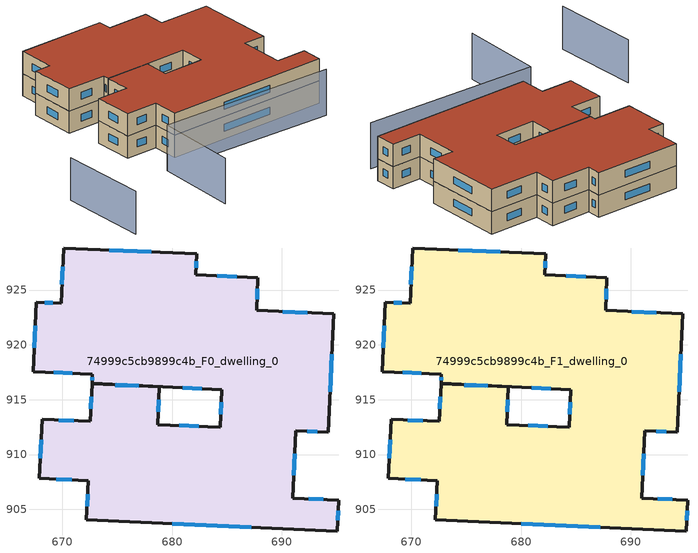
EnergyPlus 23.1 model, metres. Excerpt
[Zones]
74999c5cb9899c4b_F0_dwelling_0
 floor ground (EU_floor_Construction): 694.75,922.83 694.26,912.04 691.3,912.17 691.02,906.03 695.2,905.84 695.07,903.03 672.19,904.05 672.35,907.62 667.9,907.82 668.14,913.21 672.54,913.01 672.69,916.44 678.84,916.16 678.69,912.74 684.38,912.48 684.54,915.93 679.14,916.17 679.14,916.2 672.7,916.49 672.73,917.33 667.34,917.57 667.62,923.9 669.87,923.8 670.1,928.84 682.24,928.29 682.15,926.4 687.83,926.14 687.7,923.15 z0
 wall outside (EU_wall_Construction): 669.87,923.8 667.62,923.9 667.34,917.57 672.73,917.33 672.7,916.49 679.14,916.2 679.14,916.17 684.54,915.93 684.38,912.48 678.69,912.74 678.84,916.16 672.69,916.44 672.54,913.01 668.14,913.21 667.9,907.82 672.35,907.62 672.19,904.05 695.07,903.03 695.2,905.84 691.02,906.03 691.3,912.17 694.26,912.04 694.75,922.83 687.7,923.15 687.83,926.14 682.15,926.4 682.24,928.29 670.1,928.84 669.87,923.8 z0:3
 window (EU_Window_Construction): 669.1,923.83 668.39,923.86 / 670.02,927.11 669.95,925.52 / 678.08,928.48 674.25,928.65 / 682.18,927.05 682.21,927.64 / 685.89,926.23 684.1,926.31 / 687.75,924.17 687.79,925.12 / 692.34,922.94 690.11,923.04 / 694.43,915.73 694.58,919.13 / 692.31,912.13 693.25,912.08 / 691.12,908.13 691.2,910.07 / 693.77,905.9 692.45,905.96 / 695.11,903.99 695.15,904.87 / 680.02,903.7 687.24,903.38 / 672.3,906.4 672.24,905.27 / 669.42,907.75 670.83,907.68 / 668.06,911.36 667.98,909.66 / 671.04,913.08 669.65,913.14 / 672.64,915.26 672.59,914.19 / 676.74,916.25 674.8,916.34 / 678.74,913.91 678.79,914.99 / 682.43,912.57 680.64,912.65 / 684.48,914.75 684.43,913.66 / 680.99,916.09 682.69,916.01 / 674.9,916.39 676.94,916.3 / 672.72,917.04 672.71,916.77 / 669.19,917.49 670.89,917.41 / 667.53,921.73 667.44,919.74 z1.03:1.97
74999c5cb9899c4b_F1_dwelling_0
 floor to 74999c5cb9899c4b_F0_dwelling_0 (EU_floor_Construction): 694.75,922.83 694.26,912.04 691.3,912.17 691.02,906.03 695.2,905.84 695.07,903.03 672.19,904.05 672.35,907.62 667.9,907.82 668.14,913.21 672.54,913.01 672.69,916.44 678.84,916.16 678.69,912.74 684.38,912.48 684.54,915.93 679.14,916.17 679.14,916.2 672.7,916.49 672.73,917.33 667.34,917.57 667.62,923.9 669.87,923.8 670.1,928.84 682.24,928.29 682.15,926.4 687.83,926.14 687.7,923.15 z3
 wall outside (EU_wall_Construction): 669.87,923.8 667.62,923.9 667.34,917.57 672.73,917.33 672.7,916.49 679.14,916.2 679.14,916.17 684.54,915.93 684.38,912.48 678.69,912.74 678.84,916.16 672.69,916.44 672.54,913.01 668.14,913.21 667.9,907.82 672.35,907.62 672.19,904.05 695.07,903.03 695.2,905.84 691.02,906.03 691.3,912.17 694.26,912.04 694.75,922.83 687.7,923.15 687.83,926.14 682.15,926.4 682.24,928.29 670.1,928.84 669.87,923.8 z3:6
 window (EU_Window_Construction): 669.1,923.83 668.39,923.86 / 670.02,927.11 669.95,925.52 / 678.08,928.48 674.25,928.65 / 682.18,927.05 682.21,927.64 / 685.89,926.23 684.1,926.31 / 687.75,924.17 687.79,925.12 / 692.34,922.94 690.11,923.04 / 694.43,915.73 694.58,919.13 / 692.31,912.13 693.25,912.08 / 691.12,908.13 691.2,910.07 / 693.77,905.9 692.45,905.96 / 695.11,903.99 695.15,904.87 / 680.02,903.7 687.24,903.38 / 672.3,906.4 672.24,905.27 / 669.42,907.75 670.83,907.68 / 668.06,911.36 667.98,909.66 / 671.04,913.08 669.65,913.14 / 672.64,915.26 672.59,914.19 / 676.74,916.25 674.8,916.34 / 678.74,913.91 678.79,914.99 / 682.43,912.57 680.64,912.65 / 684.48,914.75 684.43,913.66 / 680.99,916.09 682.69,916.01 / 674.9,916.39 676.94,916.3 / 672.72,917.04 672.71,916.77 / 669.19,917.49 670.89,917.41 / 667.53,921.73 667.44,919.74 z4.03:4.97
 roof outside (EU_roof_Construction): 695.07,903.03 695.2,905.84 691.02,906.03 691.3,912.17 694.26,912.04 694.75,922.83 687.7,923.15 687.83,926.14 682.15,926.4 682.24,928.29 670.1,928.84 669.87,923.8 667.62,923.9 667.34,917.57 672.73,917.33 672.7,916.49 679.14,916.2 679.14,916.17 684.54,915.93 684.38,912.48 678.69,912.74 678.84,916.16 672.69,916.44 672.54,913.01 668.14,913.21 667.9,907.82 672.35,907.62 672.19,904.05 z6
shading: 668.15,890.68 669.08,902.04 / 669.08,902.04 693.45,900.04 z0:6.2; 655.07,904.11 654.64,892.08 z0:5.8
[Building]
EU S2 Campaign: North Axis=0; Terrain=City; Solar Distribution=FullExterior
[Site:Location]
Cape.Town.Intl.AP: Latitude=-33.965; Longitude=18.602; Time Zone=2; Elevation=46
[SizingPeriod:WeatherFileDays]
AnnualSizingPeriod: Begin Month=1; Begin Day of Month=1; End Month=12; End Day of Month=31; Day of Week for Start Day=Monday; Use Weather File Daylight Saving Period=No; Use Weather File Rain and Snow Indicators=No
[MATERIAL]
EU_InternalMass_Material: Roughness=MediumRough; Thickness=0.1; Conductivity=1; Density=1800; Specific Heat=900; Thermal Absorptance=0.9; Solar Absorptance=0.7; Visible Absorptance=0.7
[MATERIAL:NOMASS] Roughness=MediumRough; Thermal Absorptance=0.9; Solar Absorptance=0.7; Visible Absorptance=0.7
Name | Thermal Resistance
EU_wall_NoMass | 0.493876
EU_roof_NoMass | 0.449382
EU_floor_NoMass | 1.25
[WINDOWMATERIAL:SIMPLEGLAZINGSYSTEM]
EU_Window_SimpleGlazing: UFactor=4.4; Solar Heat Gain Coefficient=0.85; Visible Transmittance=0.85
[CONSTRUCTION]
EU_wall_Construction: EU_wall_NoMass
EU_roof_Construction: EU_roof_NoMass
EU_floor_Construction: EU_floor_NoMass
EU_Window_Construction: EU_Window_SimpleGlazing
EU_InternalMass_Construction: EU_InternalMass_Material
[ZONE] Type=1; Multiplier=1; Ceiling Height=autocalculate; Volume=1589.69; Floor Area=autocalculate; Part of Total Floor Area=Yes
74999c5cb9899c4b_F0_dwelling_0; 74999c5cb9899c4b_F1_dwelling_0
[INTERNALMASS] Construction=EU_InternalMass_Construction; Surface Area=529.897
Name | Zone or ZoneList
74999c5cb9899c4b_F0_dwelling_0_EU_InternalMass | 74999c5cb9899c4b_F0_dwelling_0
74999c5cb9899c4b_F1_dwelling_0_EU_InternalMass | 74999c5cb9899c4b_F1_dwelling_0
[OTHEREQUIPMENT] Fuel Type=Electricity; Design Level Calculation Method=Watts/Area; Power per Zone Floor Area=1; Fraction Latent=0; Fraction Radiant=0; Fraction Lost=0; Carbon Dioxide Generation Rate=0; EndUse Subcategory=EU_Step8_InternalGains
Name | Zone or ZoneList or Space or SpaceList | Schedule
EU_Step8_InternalGain_74999c5cb9899c4b_F0_dwelling_0_f000 | 74999c5cb9899c4b_F0_dwelling_0 | EU_Step8_GainSchedule_74999c5cb9899c4b_F0_dwelling_0_f000
EU_Step8_InternalGain_74999c5cb9899c4b_F1_dwelling_0_f000 | 74999c5cb9899c4b_F1_dwelling_0 | EU_Step8_GainSchedule_74999c5cb9899c4b_F1_dwelling_0_f000
[ZONEVENTILATION:DESIGNFLOWRATE] Schedule=EU_AlwaysOn; Design Flow Rate Calculation Method=AirChanges/Hour; Air Changes per Hour=0.64; Ventilation Type=Natural; Fan Pressure Rise=0; Fan Total Efficiency=1; Constant Term Coefficient=1; Temperature Term Coefficient=0; Velocity Term Coefficient=0; Velocity Squared Term Coefficient=0; Minimum Indoor Temperature=-100; Maximum Indoor Temperature=100; Delta Temperature=-100; Minimum Outdoor Temperature=-100; Maximum Outdoor Temperature=100; Maximum Wind Speed=40
Name | Zone or ZoneList or Space or SpaceList
EU_ConstantAir_74999c5cb9899c4b_F0_dwelling_0 | 74999c5cb9899c4b_F0_dwelling_0
EU_ConstantAir_74999c5cb9899c4b_F1_dwelling_0 | 74999c5cb9899c4b_F1_dwelling_0
[HVACTEMPLATE:THERMOSTAT] Constant Heating Setpoint=20; Constant Cooling Setpoint=50
EU_HeatOnly_74999c5cb9899c4b_F0_dwelling_0; EU_HeatOnly_74999c5cb9899c4b_F1_dwelling_0
[HVACTEMPLATE:ZONE:IDEALLOADSAIRSYSTEM] System Availability Schedule=EU_AlwaysOn; Maximum Heating Supply Air Temperature=50; Minimum Cooling Supply Air Temperature=13; Maximum Heating Supply Air Humidity Ratio=0.0156; Minimum Cooling Supply Air Humidity Ratio=0.0077; Heating Limit=NoLimit; Cooling Limit=NoLimit; Heating Availability Schedule=EU_AlwaysOn; Cooling Availability Schedule=EU_CoolingOff; Dehumidification Control Type=ConstantSensibleHeatRatio; Cooling Sensible Heat Ratio=0.7; Dehumidification Setpoint=60; Humidification Control Type=None; Humidification Setpoint=30; Outdoor Air Method=None; Outdoor Air Flow Rate per Person=0.00944; Outdoor Air Flow Rate per Zone Floor Area=0; Outdoor Air Flow Rate per Zone=0; Demand Controlled Ventilation Type=None; Outdoor Air Economizer Type=NoEconomizer; Heat Recovery Type=None; Sensible Heat Recovery Effectiveness=0.7; Latent Heat Recovery Effectiveness=0.65
Name | Template Thermostat
74999c5cb9899c4b_F0_dwelling_0 | EU_HeatOnly_74999c5cb9899c4b_F0_dwelling_0
74999c5cb9899c4b_F1_dwelling_0 | EU_HeatOnly_74999c5cb9899c4b_F1_dwelling_0
[SIZING:ZONE] Zone Cooling Design Supply Air Temperature Input Method=SupplyAirTemperature; Zone Cooling Design Supply Air Temperature=13; Zone Heating Design Supply Air Temperature Input Method=SupplyAirTemperature; Zone Heating Design Supply Air Temperature=50; Zone Cooling Design Supply Air Humidity Ratio=0.008; Zone Heating Design Supply Air Humidity Ratio=0.008; Cooling Design Air Flow Method=DesignDay; Cooling Design Air Flow Rate=0; Cooling Minimum Air Flow per Zone Floor Area=0.000762; Cooling Minimum Air Flow=0; Cooling Minimum Air Flow Fraction=0.2; Heating Design Air Flow Method=DesignDay; Heating Design Air Flow Rate=0; Heating Maximum Air Flow per Zone Floor Area=0.002032; Heating Maximum Air Flow=0.141576; Heating Maximum Air Flow Fraction=0.3; Account for Dedicated Outdoor Air System=No; Dedicated Outdoor Air System Control Strategy=NeutralSupplyAir; Dedicated Outdoor Air Low Setpoint Temperature for Design=autosize; Dedicated Outdoor Air High Setpoint Temperature for Design=autosize; Zone Load Sizing Method=Sensible Load Only No Latent Load; Zone Latent Cooling Design Supply Air Humidity Ratio Input Method=HumidityRatioDifference; Zone Cooling Design Supply Air Humidity Ratio Difference=0.005; Zone Latent Heating Design Supply Air Humidity Ratio Input Method=HumidityRatioDifference; Zone Humidification Design Supply Air Humidity Ratio Difference=0.005
74999c5cb9899c4b_F0_dwelling_0; 74999c5cb9899c4b_F1_dwelling_0
[SCHEDULE:CONSTANT]
Name | Hourly Value
EU_AlwaysOn | 1
EU_CoolingOff | 0
[SCHEDULE:FILE] Column Number=1; Rows to Skip at Top=0; Number of Hours of Data=8760; Column Separator=Comma; Interpolate to Timestep=No; Minutes per Item=60; Adjust Schedule for Daylight Savings=Yes
Name | File
EU_Step8_GainSchedule_74999c5cb9899c4b_F0_dwelling_0_f000 | ../../schedules/74999c5cb9899c4b/74999c5cb9899c4b_F0_dwelling_0_f000_gain.csv
EU_Step8_GainSchedule_74999c5cb9899c4b_F1_dwelling_0_f000 | ../../schedules/74999c5cb9899c4b/74999c5cb9899c4b_F1_dwelling_0_f000_gain.csv
